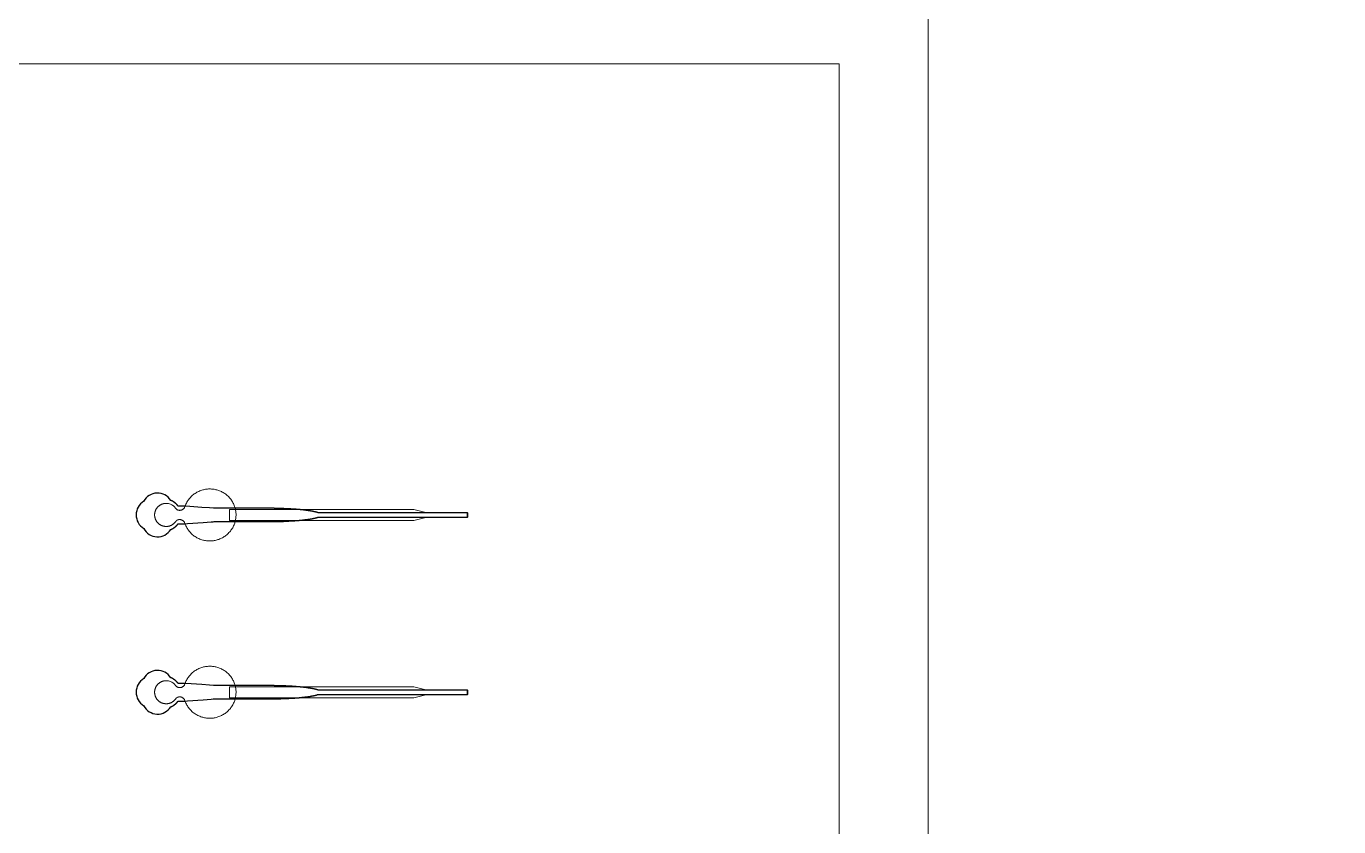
# Model space of a CAD drawing. Header units: inches. Extents: x -52997 to 52003, y -52254 to 52746.
# Drawn here: x 22411 to 37207, y 8293 to 17323 of the extents above; entities that cross this region are included whole.
import ezdxf

# ---------------------------------------------------------------- set-up
doc = ezdxf.new("R2010")
doc.units = ezdxf.units.IN
doc.header["$MEASUREMENT"] = 0
doc.layers.add('1', color=1, linetype='Continuous')
doc.layers.add('2', color=140, linetype='Continuous', lineweight=0)
doc.layers.add('3', color=90, linetype='Continuous', lineweight=0)

msp = doc.modelspace()

# ---------------------------------------------------------------- linework, layer by layer
at = {"layer": '1'}
for points in [[(-16283, -47486), (0, -47486), (16283, -47486, 5.999107)], [(-16250, -47286), (0, -47286), (16250, -47286, 5.986812)], [(-13686, -45486), (0, -45486), (13686, -45486, 6.794322)], [(24041, 11646), (24041, 11647), (24042, 11647), (24043, 11647), (24044, 11648), (24045, 11648), (24045, 11648), (24046, 11649), (24047, 11649), (24048, 11649), (24049, 11650), (24050, 11650), (24051, 11650), (24051, 11651), (24052, 11651), (24053, 11652), (24054, 11652), (24055, 11653), (24056, 11653), (24057, 11653), (24057, 11654), (24058, 11654), (24059, 11655), (24060, 11655), (24061, 11656), (24062, 11656), (24063, 11657), (24063, 11657), (24064, 11658), (24065, 11658), (24066, 11658), (24067, 11659), (24068, 11659), (24069, 11660), (24069, 11661), (24070, 11661), (24071, 11662), (24072, 11662), (24073, 11663), (24074, 11663), (24074, 11664), (24075, 11664), (24076, 11665), (24077, 11665), (24078, 11666), (24079, 11667), (24079, 11667), (24080, 11668), (24081, 11668), (24082, 11669), (24083, 11670), (24084, 11670), (24084, 11671), (24085, 11671), (24086, 11672), (24087, 11673), (24088, 11673), (24088, 11674), (24089, 11675), (24090, 11675), (24091, 11676), (24092, 11677), (24092, 11677), (24093, 11678), (24094, 11679), (24095, 11679), (24095, 11680), (24096, 11681), (24097, 11681), (24098, 11682), (24098, 11683), (24099, 11683), (24100, 11684), (24101, 11685), (24101, 11685), (24102, 11686), (24103, 11687), (24104, 11688), (24104, 11688), (24105, 11689), (24106, 11690), (24106, 11690), (24107, 11691), (24108, 11692), (24108, 11693), (24109, 11693), (24110, 11694), (24110, 11695), (24111, 11696), (24112, 11696), (24112, 11697), (24113, 11698), (24114, 11699), (24114, 11699), (24115, 11700), (24116, 11701), (24116, 11702), (24117, 11702), (24117, 11703), (24118, 11704), (24119, 11705), (24119, 11705), (24120, 11706), (24120, 11707), (24121, 11708), (24121, 11709), (24122, 11709), (24122, 11710), (24166, 11710), (24188, 11710), (24199, 11710), (24201, 11710), (24203, 11710), (24203, 11710), (24203, 11710), (24203, 11710), (24203, 11710), (24203, 11710), (24203, 11710), (24203, 11710), (24204, 11710), (24205, 11710), (24208, 11710), (24230, 11712), (24407, 11726), (24495, 11732), (24517, 11734), (24528, 11735), (24529, 11735), (24529, 11735), (24529, 11735), (24529, 11735), (24529, 11735), (24529, 11735), (24790, 11735), (24796, 11735), (24809, 11735), (24909, 11735), (25110, 11735), (25123, 11735), (25129, 11735), (25132, 11735), (25134, 11735), (25134, 11735), (25134, 11735), (25134, 11735), (25134, 11735), (25134, 11735), (25135, 11735), (25135, 11735), (25140, 11735), (25144, 11735), (25149, 11735), (25154, 11735), (25158, 11735), (25163, 11735), (25167, 11735), (25172, 11735), (25177, 11735), (25182, 11735), (25186, 11735), (25191, 11735), (25196, 11735), (25200, 11736), (25205, 11736), (25210, 11736), (25215, 11736), (25220, 11736), (25224, 11736), (25229, 11736), (25234, 11736), (25239, 11736), (25244, 11736), (25248, 11736), (25253, 11737), (25258, 11737), (25263, 11737), (25268, 11737), (25272, 11737), (25277, 11737), (25282, 11737), (25287, 11738), (25292, 11738), (25297, 11738), (25301, 11738), (25306, 11738), (25311, 11738), (25316, 11739), (25321, 11739), (25326, 11739), (25330, 11739), (25335, 11739), (25340, 11740), (25345, 11740), (25350, 11740), (25354, 11740), (25359, 11741), (25364, 11741), (25369, 11741), (25373, 11741), (25378, 11742), (25383, 11742), (25388, 11742), (25392, 11742), (25397, 11743), (25402, 11743), (25406, 11743), (25411, 11743), (25416, 11744), (25420, 11744), (25425, 11744), (25429, 11745), (25434, 11745), (25436, 11745), (25439, 11745), (25441, 11746), (25443, 11746), (25445, 11746), (25448, 11746), (25450, 11746), (25452, 11746), (25454, 11747), (25457, 11747), (25459, 11747), (25461, 11747), (25463, 11747), (25466, 11747), (25468, 11748), (25470, 11748), (25472, 11748), (25474, 11748), (25477, 11748), (25479, 11749), (25481, 11749), (25483, 11749), (25485, 11749), (25487, 11749), (25490, 11750), (25492, 11750), (25494, 11750), (25496, 11750), (25498, 11750), (25500, 11751), (25502, 11751), (25504, 11751), (25506, 11751), (25509, 11751), (25511, 11752), (25513, 11752), (25515, 11752), (25517, 11752), (25519, 11752), (25521, 11753), (25523, 11753), (25525, 11753), (25527, 11753), (25529, 11754), (25531, 11754), (25533, 11754), (25535, 11754), (25537, 11754), (25539, 11755), (25541, 11755), (25543, 11755), (25545, 11755), (25547, 11756), (25549, 11756), (25551, 11756), (25553, 11756), (25555, 11757), (25557, 11757), (25558, 11757), (25560, 11757), (25562, 11757), (25564, 11758), (25566, 11758), (25568, 11758), (25570, 11758), (25571, 11759), (25573, 11759), (25575, 11759), (25577, 11759), (25579, 11760), (25581, 11760), (25582, 11760), (25584, 11760), (25586, 11761), (25588, 11761), (25589, 11761), (25591, 11761), (25593, 11762), (25595, 11762), (25596, 11762), (25598, 11762), (25600, 11763), (25601, 11763), (25603, 11763), (25605, 11763), (25606, 11764), (25608, 11764), (25610, 11764), (25611, 11765), (25613, 11765), (25614, 11765), (25616, 11765), (25618, 11766), (25619, 11766), (25621, 11766), (25622, 11766), (25624, 11767), (25625, 11767), (25627, 11767), (25628, 11767), (25630, 11768), (25631, 11768), (25633, 11768), (25634, 11769), (25636, 11769), (25637, 11769), (25639, 11769), (25640, 11770), (25642, 11770), (25643, 11770), (25644, 11771), (25646, 11771), (25647, 11771), (25649, 11771), (25650, 11772), (25651, 11772), (25653, 11772), (25654, 11772), (25655, 11773), (25656, 11773), (25658, 11773), (25659, 11774), (25660, 11774), (25662, 11774), (25663, 11775), (25664, 11775), (25665, 11775), (25667, 11775), (25668, 11776), (25669, 11776), (25670, 11776), (25671, 11777), (25672, 11777), (25674, 11777), (25675, 11777), (25676, 11778), (25677, 11778), (25678, 11778), (25679, 11779), (25680, 11779), (25681, 11779), (25682, 11779), (25683, 11780), (25684, 11780), (25685, 11780), (25686, 11781), (25687, 11781), (25688, 11781), (25689, 11782), (25690, 11782), (25691, 11782), (25692, 11782), (25693, 11783), (25694, 11783), (25695, 11783), (25696, 11784), (25697, 11784), (25698, 11784), (25699, 11785), (25700, 11785), (27386, 11785), (27386, 11835), (25700, 11835), (25700, 11835), (25699, 11835), (25698, 11836), (25697, 11836), (25696, 11836), (25695, 11837), (25695, 11837), (25694, 11837), (25693, 11838), (25692, 11838), (25691, 11838), (25690, 11838), (25689, 11839), (25688, 11839), (25687, 11839), (25686, 11840), (25685, 11840), (25684, 11840), (25683, 11841), (25682, 11841), (25681, 11841), (25679, 11841), (25678, 11842), (25677, 11842), (25676, 11842), (25675, 11843), (25674, 11843), (25673, 11843), (25672, 11843), (25670, 11844), (25669, 11844), (25668, 11844), (25667, 11845), (25666, 11845), (25664, 11845), (25663, 11846), (25662, 11846), (25661, 11846), (25659, 11846), (25658, 11847), (25657, 11847), (25656, 11847), (25654, 11848), (25653, 11848), (25652, 11848), (25650, 11848), (25649, 11849), (25648, 11849), (25646, 11849), (25645, 11850), (25643, 11850), (25642, 11850), (25641, 11850), (25639, 11851), (25638, 11851), (25636, 11851), (25635, 11851), (25633, 11852), (25632, 11852), (25630, 11852), (25629, 11853), (25627, 11853), (25626, 11853), (25624, 11853), (25623, 11854), (25621, 11854), (25620, 11854), (25618, 11854), (25616, 11855), (25615, 11855), (25613, 11855), (25612, 11856), (25610, 11856), (25608, 11856), (25607, 11856), (25605, 11857), (25603, 11857), (25602, 11857), (25600, 11857), (25598, 11858), (25597, 11858), (25595, 11858), (25593, 11858), (25591, 11859), (25590, 11859), (25588, 11859), (25586, 11859), (25584, 11860), (25583, 11860), (25581, 11860), (25579, 11860), (25577, 11861), (25576, 11861), (25574, 11861), (25572, 11861), (25570, 11862), (25568, 11862), (25566, 11862), (25564, 11862), (25563, 11863), (25561, 11863), (25559, 11863), (25557, 11863), (25555, 11864), (25553, 11864), (25551, 11864), (25549, 11864), (25547, 11864), (25545, 11865), (25543, 11865), (25541, 11865), (25539, 11865), (25537, 11866), (25536, 11866), (25534, 11866), (25532, 11866), (25530, 11867), (25527, 11867), (25525, 11867), (25523, 11867), (25521, 11867), (25519, 11868), (25517, 11868), (25515, 11868), (25513, 11868), (25511, 11868), (25509, 11869), (25507, 11869), (25505, 11869), (25503, 11869), (25501, 11869), (25499, 11870), (25496, 11870), (25494, 11870), (25492, 11870), (25490, 11870), (25488, 11871), (25486, 11871), (25484, 11871), (25481, 11871), (25479, 11871), (25477, 11872), (25475, 11872), (25473, 11872), (25470, 11872), (25468, 11872), (25466, 11873), (25464, 11873), (25462, 11873), (25459, 11873), (25457, 11873), (25455, 11873), (25453, 11874), (25450, 11874), (25448, 11874), (25446, 11874), (25444, 11874), (25441, 11874), (25439, 11875), (25437, 11875), (25432, 11875), (25428, 11875), (25423, 11876), (25419, 11876), (25414, 11876), (25409, 11877), (25405, 11877), (25400, 11877), (25395, 11878), (25391, 11878), (25386, 11878), (25381, 11878), (25377, 11879), (25372, 11879), (25367, 11879), (25362, 11879), (25358, 11880), (25353, 11880), (25348, 11880), (25343, 11880), (25339, 11881), (25334, 11881), (25329, 11881), (25324, 11881), (25319, 11881), (25315, 11882), (25310, 11882), (25305, 11882), (25300, 11882), (25295, 11882), (25291, 11882), (25286, 11883), (25281, 11883), (25276, 11883), (25271, 11883), (25267, 11883), (25262, 11883), (25257, 11883), (25252, 11884), (25247, 11884), (25243, 11884), (25238, 11884), (25233, 11884), (25228, 11884), (25223, 11884), (25219, 11884), (25214, 11884), (25209, 11884), (25205, 11885), (25200, 11885), (25195, 11885), (25190, 11885), (25186, 11885), (25181, 11885), (25176, 11885), (25172, 11885), (25167, 11885), (25162, 11885), (25158, 11885), (25153, 11885), (25149, 11885), (25146, 11885), (25146, 11885), (25145, 11885), (25145, 11885), (25145, 11885), (25143, 11885), (25137, 11885), (25124, 11885), (25073, 11885), (24869, 11885), (24818, 11885), (24793, 11885), (24787, 11885), (24785, 11885), (24529, 11885), (24529, 11885), (24529, 11885), (24529, 11885), (24529, 11885), (24529, 11885), (24528, 11885), (24527, 11885), (24521, 11886), (24477, 11889), (24389, 11896), (24212, 11909), (24207, 11910), (24204, 11910), (24203, 11910), (24203, 11910), (24203, 11910), (24203, 11910), (24203, 11910), (24203, 11910), (24203, 11910), (24203, 11910), (24202, 11910), (24200, 11910), (24194, 11910), (24183, 11910), (24162, 11910), (24140, 11910), (24129, 11910), (24123, 11910), (24123, 11910), (24123, 11910), (24123, 11910), (24122, 11910), (24122, 11910), (24122, 11910), (24122, 11910), (24122, 11911), (24121, 11912), (24120, 11913), (24120, 11914), (24119, 11915), (24118, 11916), (24117, 11917), (24116, 11918), (24115, 11920), (24114, 11921), (24113, 11922), (24113, 11923), (24112, 11924), (24111, 11925), (24110, 11926), (24109, 11927), (24108, 11928), (24107, 11929), (24106, 11930), (24105, 11932), (24104, 11933), (24103, 11934), (24102, 11935), (24100, 11936), (24099, 11937), (24098, 11938), (24097, 11939), (24096, 11940), (24095, 11941), (24094, 11942), (24093, 11943), (24091, 11944), (24090, 11945), (24089, 11946), (24088, 11947), (24087, 11948), (24085, 11949), (24084, 11950), (24083, 11951), (24082, 11951), (24080, 11952), (24079, 11953), (24078, 11954), (24077, 11955), (24075, 11956), (24074, 11957), (24073, 11958), (24071, 11958), (24070, 11959), (24069, 11960), (24067, 11961), (24066, 11962), (24065, 11962), (24063, 11963), (24062, 11964), (24061, 11965), (24059, 11965), (24058, 11966), (24056, 11967), (24055, 11968), (24054, 11968), (24052, 11969), (24051, 11970), (24049, 11970), (24048, 11971), (24046, 11971), (24045, 11972), (24044, 11973), (24042, 11973), (24041, 11974, 0.576044), (23736, 11964, 0.560065), (23736, 11658, 0.578435)], [(24041, 9646), (24041, 9647), (24042, 9647), (24043, 9647), (24044, 9648), (24045, 9648), (24045, 9648), (24046, 9649), (24047, 9649), (24048, 9649), (24049, 9650), (24050, 9650), (24051, 9650), (24051, 9651), (24052, 9651), (24053, 9652), (24054, 9652), (24055, 9653), (24056, 9653), (24057, 9653), (24057, 9654), (24058, 9654), (24059, 9655), (24060, 9655), (24061, 9656), (24062, 9656), (24063, 9657), (24063, 9657), (24064, 9658), (24065, 9658), (24066, 9658), (24067, 9659), (24068, 9659), (24069, 9660), (24069, 9661), (24070, 9661), (24071, 9662), (24072, 9662), (24073, 9663), (24074, 9663), (24074, 9664), (24075, 9664), (24076, 9665), (24077, 9665), (24078, 9666), (24079, 9667), (24079, 9667), (24080, 9668), (24081, 9668), (24082, 9669), (24083, 9670), (24084, 9670), (24084, 9671), (24085, 9671), (24086, 9672), (24087, 9673), (24088, 9673), (24088, 9674), (24089, 9675), (24090, 9675), (24091, 9676), (24092, 9677), (24092, 9677), (24093, 9678), (24094, 9679), (24095, 9679), (24095, 9680), (24096, 9681), (24097, 9681), (24098, 9682), (24098, 9683), (24099, 9683), (24100, 9684), (24101, 9685), (24101, 9685), (24102, 9686), (24103, 9687), (24104, 9688), (24104, 9688), (24105, 9689), (24106, 9690), (24106, 9690), (24107, 9691), (24108, 9692), (24108, 9693), (24109, 9693), (24110, 9694), (24110, 9695), (24111, 9696), (24112, 9696), (24112, 9697), (24113, 9698), (24114, 9699), (24114, 9699), (24115, 9700), (24116, 9701), (24116, 9702), (24117, 9702), (24117, 9703), (24118, 9704), (24119, 9705), (24119, 9705), (24120, 9706), (24120, 9707), (24121, 9708), (24121, 9709), (24122, 9709), (24122, 9710), (24166, 9710), (24188, 9710), (24199, 9710), (24201, 9710), (24203, 9710), (24203, 9710), (24203, 9710), (24203, 9710), (24203, 9710), (24203, 9710), (24203, 9710), (24203, 9710), (24204, 9710), (24205, 9710), (24208, 9710), (24230, 9712), (24407, 9726), (24495, 9732), (24517, 9734), (24528, 9735), (24529, 9735), (24529, 9735), (24529, 9735), (24529, 9735), (24529, 9735), (24529, 9735), (24790, 9735), (24796, 9735), (24809, 9735), (24909, 9735), (25110, 9735), (25123, 9735), (25129, 9735), (25132, 9735), (25134, 9735), (25134, 9735), (25134, 9735), (25134, 9735), (25134, 9735), (25134, 9735), (25135, 9735), (25135, 9735), (25140, 9735), (25144, 9735), (25149, 9735), (25154, 9735), (25158, 9735), (25163, 9735), (25167, 9735), (25172, 9735), (25177, 9735), (25182, 9735), (25186, 9735), (25191, 9735), (25196, 9735), (25200, 9736), (25205, 9736), (25210, 9736), (25215, 9736), (25220, 9736), (25224, 9736), (25229, 9736), (25234, 9736), (25239, 9736), (25244, 9736), (25248, 9736), (25253, 9737), (25258, 9737), (25263, 9737), (25268, 9737), (25272, 9737), (25277, 9737), (25282, 9737), (25287, 9738), (25292, 9738), (25297, 9738), (25301, 9738), (25306, 9738), (25311, 9738), (25316, 9739), (25321, 9739), (25326, 9739), (25330, 9739), (25335, 9739), (25340, 9740), (25345, 9740), (25350, 9740), (25354, 9740), (25359, 9741), (25364, 9741), (25369, 9741), (25373, 9741), (25378, 9742), (25383, 9742), (25388, 9742), (25392, 9742), (25397, 9743), (25402, 9743), (25406, 9743), (25411, 9743), (25416, 9744), (25420, 9744), (25425, 9744), (25429, 9745), (25434, 9745), (25436, 9745), (25439, 9745), (25441, 9746), (25443, 9746), (25445, 9746), (25448, 9746), (25450, 9746), (25452, 9746), (25454, 9747), (25457, 9747), (25459, 9747), (25461, 9747), (25463, 9747), (25466, 9747), (25468, 9748), (25470, 9748), (25472, 9748), (25474, 9748), (25477, 9748), (25479, 9749), (25481, 9749), (25483, 9749), (25485, 9749), (25487, 9749), (25490, 9750), (25492, 9750), (25494, 9750), (25496, 9750), (25498, 9750), (25500, 9751), (25502, 9751), (25504, 9751), (25506, 9751), (25509, 9751), (25511, 9752), (25513, 9752), (25515, 9752), (25517, 9752), (25519, 9752), (25521, 9753), (25523, 9753), (25525, 9753), (25527, 9753), (25529, 9754), (25531, 9754), (25533, 9754), (25535, 9754), (25537, 9754), (25539, 9755), (25541, 9755), (25543, 9755), (25545, 9755), (25547, 9756), (25549, 9756), (25551, 9756), (25553, 9756), (25555, 9757), (25557, 9757), (25558, 9757), (25560, 9757), (25562, 9757), (25564, 9758), (25566, 9758), (25568, 9758), (25570, 9758), (25571, 9759), (25573, 9759), (25575, 9759), (25577, 9759), (25579, 9760), (25581, 9760), (25582, 9760), (25584, 9760), (25586, 9761), (25588, 9761), (25589, 9761), (25591, 9761), (25593, 9762), (25595, 9762), (25596, 9762), (25598, 9762), (25600, 9763), (25601, 9763), (25603, 9763), (25605, 9763), (25606, 9764), (25608, 9764), (25610, 9764), (25611, 9765), (25613, 9765), (25614, 9765), (25616, 9765), (25618, 9766), (25619, 9766), (25621, 9766), (25622, 9766), (25624, 9767), (25625, 9767), (25627, 9767), (25628, 9767), (25630, 9768), (25631, 9768), (25633, 9768), (25634, 9769), (25636, 9769), (25637, 9769), (25639, 9769), (25640, 9770), (25642, 9770), (25643, 9770), (25644, 9771), (25646, 9771), (25647, 9771), (25649, 9771), (25650, 9772), (25651, 9772), (25653, 9772), (25654, 9772), (25655, 9773), (25656, 9773), (25658, 9773), (25659, 9774), (25660, 9774), (25662, 9774), (25663, 9775), (25664, 9775), (25665, 9775), (25667, 9775), (25668, 9776), (25669, 9776), (25670, 9776), (25671, 9777), (25672, 9777), (25674, 9777), (25675, 9777), (25676, 9778), (25677, 9778), (25678, 9778), (25679, 9779), (25680, 9779), (25681, 9779), (25682, 9779), (25683, 9780), (25684, 9780), (25685, 9780), (25686, 9781), (25687, 9781), (25688, 9781), (25689, 9782), (25690, 9782), (25691, 9782), (25692, 9782), (25693, 9783), (25694, 9783), (25695, 9783), (25696, 9784), (25697, 9784), (25698, 9784), (25699, 9785), (25700, 9785), (27386, 9785), (27386, 9835), (25700, 9835), (25700, 9835), (25699, 9835), (25698, 9836), (25697, 9836), (25696, 9836), (25695, 9837), (25695, 9837), (25694, 9837), (25693, 9838), (25692, 9838), (25691, 9838), (25690, 9838), (25689, 9839), (25688, 9839), (25687, 9839), (25686, 9840), (25685, 9840), (25684, 9840), (25683, 9841), (25682, 9841), (25681, 9841), (25679, 9841), (25678, 9842), (25677, 9842), (25676, 9842), (25675, 9843), (25674, 9843), (25673, 9843), (25672, 9843), (25670, 9844), (25669, 9844), (25668, 9844), (25667, 9845), (25666, 9845), (25664, 9845), (25663, 9846), (25662, 9846), (25661, 9846), (25659, 9846), (25658, 9847), (25657, 9847), (25656, 9847), (25654, 9848), (25653, 9848), (25652, 9848), (25650, 9848), (25649, 9849), (25648, 9849), (25646, 9849), (25645, 9850), (25643, 9850), (25642, 9850), (25641, 9850), (25639, 9851), (25638, 9851), (25636, 9851), (25635, 9851), (25633, 9852), (25632, 9852), (25630, 9852), (25629, 9853), (25627, 9853), (25626, 9853), (25624, 9853), (25623, 9854), (25621, 9854), (25620, 9854), (25618, 9854), (25616, 9855), (25615, 9855), (25613, 9855), (25612, 9856), (25610, 9856), (25608, 9856), (25607, 9856), (25605, 9857), (25603, 9857), (25602, 9857), (25600, 9857), (25598, 9858), (25597, 9858), (25595, 9858), (25593, 9858), (25591, 9859), (25590, 9859), (25588, 9859), (25586, 9859), (25584, 9860), (25583, 9860), (25581, 9860), (25579, 9860), (25577, 9861), (25576, 9861), (25574, 9861), (25572, 9861), (25570, 9862), (25568, 9862), (25566, 9862), (25564, 9862), (25563, 9863), (25561, 9863), (25559, 9863), (25557, 9863), (25555, 9864), (25553, 9864), (25551, 9864), (25549, 9864), (25547, 9864), (25545, 9865), (25543, 9865), (25541, 9865), (25539, 9865), (25537, 9866), (25536, 9866), (25534, 9866), (25532, 9866), (25530, 9867), (25527, 9867), (25525, 9867), (25523, 9867), (25521, 9867), (25519, 9868), (25517, 9868), (25515, 9868), (25513, 9868), (25511, 9868), (25509, 9869), (25507, 9869), (25505, 9869), (25503, 9869), (25501, 9869), (25499, 9870), (25496, 9870), (25494, 9870), (25492, 9870), (25490, 9870), (25488, 9871), (25486, 9871), (25484, 9871), (25481, 9871), (25479, 9871), (25477, 9872), (25475, 9872), (25473, 9872), (25470, 9872), (25468, 9872), (25466, 9873), (25464, 9873), (25462, 9873), (25459, 9873), (25457, 9873), (25455, 9873), (25453, 9874), (25450, 9874), (25448, 9874), (25446, 9874), (25444, 9874), (25441, 9874), (25439, 9875), (25437, 9875), (25432, 9875), (25428, 9875), (25423, 9876), (25419, 9876), (25414, 9876), (25409, 9877), (25405, 9877), (25400, 9877), (25395, 9878), (25391, 9878), (25386, 9878), (25381, 9878), (25377, 9879), (25372, 9879), (25367, 9879), (25362, 9879), (25358, 9880), (25353, 9880), (25348, 9880), (25343, 9880), (25339, 9881), (25334, 9881), (25329, 9881), (25324, 9881), (25319, 9881), (25315, 9882), (25310, 9882), (25305, 9882), (25300, 9882), (25295, 9882), (25291, 9882), (25286, 9883), (25281, 9883), (25276, 9883), (25271, 9883), (25267, 9883), (25262, 9883), (25257, 9883), (25252, 9884), (25247, 9884), (25243, 9884), (25238, 9884), (25233, 9884), (25228, 9884), (25223, 9884), (25219, 9884), (25214, 9884), (25209, 9884), (25205, 9885), (25200, 9885), (25195, 9885), (25190, 9885), (25186, 9885), (25181, 9885), (25176, 9885), (25172, 9885), (25167, 9885), (25162, 9885), (25158, 9885), (25153, 9885), (25149, 9885), (25146, 9885), (25146, 9885), (25145, 9885), (25145, 9885), (25145, 9885), (25143, 9885), (25137, 9885), (25124, 9885), (25073, 9885), (24869, 9885), (24818, 9885), (24793, 9885), (24787, 9885), (24785, 9885), (24529, 9885), (24529, 9885), (24529, 9885), (24529, 9885), (24529, 9885), (24529, 9885), (24528, 9885), (24527, 9885), (24521, 9886), (24477, 9889), (24389, 9896), (24212, 9909), (24207, 9910), (24204, 9910), (24203, 9910), (24203, 9910), (24203, 9910), (24203, 9910), (24203, 9910), (24203, 9910), (24203, 9910), (24203, 9910), (24202, 9910), (24200, 9910), (24194, 9910), (24183, 9910), (24162, 9910), (24140, 9910), (24129, 9910), (24123, 9910), (24123, 9910), (24123, 9910), (24123, 9910), (24122, 9910), (24122, 9910), (24122, 9910), (24122, 9910), (24122, 9911), (24121, 9912), (24120, 9913), (24120, 9914), (24119, 9915), (24118, 9916), (24117, 9917), (24116, 9918), (24115, 9920), (24114, 9921), (24113, 9922), (24113, 9923), (24112, 9924), (24111, 9925), (24110, 9926), (24109, 9927), (24108, 9928), (24107, 9929), (24106, 9930), (24105, 9932), (24104, 9933), (24103, 9934), (24102, 9935), (24100, 9936), (24099, 9937), (24098, 9938), (24097, 9939), (24096, 9940), (24095, 9941), (24094, 9942), (24093, 9943), (24091, 9944), (24090, 9945), (24089, 9946), (24088, 9947), (24087, 9948), (24085, 9949), (24084, 9950), (24083, 9951), (24082, 9951), (24080, 9952), (24079, 9953), (24078, 9954), (24077, 9955), (24075, 9956), (24074, 9957), (24073, 9958), (24071, 9958), (24070, 9959), (24069, 9960), (24067, 9961), (24066, 9962), (24065, 9962), (24063, 9963), (24062, 9964), (24061, 9965), (24059, 9965), (24058, 9966), (24056, 9967), (24055, 9968), (24054, 9968), (24052, 9969), (24051, 9970), (24049, 9970), (24048, 9971), (24046, 9971), (24045, 9972), (24044, 9973), (24042, 9973), (24041, 9974, 0.576044), (23736, 9964, 0.560065), (23736, 9658, 0.578435)]]:
    msp.add_lwpolyline(points, format="xyb", close=True, dxfattribs=at)
msp.add_circle((-497, 246), 52500, dxfattribs=at)
at = {"layer": '2'}
for points in [[(-16283, -47486), (0, -47486), (16283, -47486, 5.999107)], [(-16250, -47286), (0, -47286), (16250, -47286, 5.986812)], [(-13686, -45486), (0, -45486), (13686, -45486, 6.794322)]]:
    msp.add_lwpolyline(points, format="xyb", close=True, dxfattribs=at)
for points in [[(32577, 17900), (32577, -20347), (-32423, -20347), (-32423, 17900)], [(31577, 16900), (31577, -19347), (-31423, -19347), (-31423, 16900)]]:
    msp.add_lwpolyline(points, close=True, dxfattribs=at)
msp.add_circle((-497, 246), 52500, dxfattribs=at)
for points in [[(24098, 11740), (24120, 11763), (24152, 11757), (24183, 11752), (24197, 11723), (24272, 11482), (24524, 11520), (24776, 11558), (24776, 11810), (24777, 12062), (24525, 12100), (24273, 12138), (24197, 11897), (24184, 11869), (24153, 11863), (24122, 11857), (24099, 11879), (24048, 11962), (23954, 11936), (23859, 11910), (23858, 11812), (23857, 11714), (23951, 11686), (24044, 11657), (24098, 11740)], [(24098, 9740), (24120, 9763), (24152, 9757), (24183, 9752), (24197, 9723), (24272, 9482), (24524, 9520), (24776, 9558), (24776, 9810), (24777, 10062), (24525, 10100), (24273, 10138), (24197, 9897), (24184, 9869), (24153, 9863), (24122, 9857), (24099, 9879), (24048, 9962), (23954, 9936), (23859, 9910), (23858, 9812), (23857, 9714), (23951, 9686), (24044, 9657), (24098, 9740)]]:
    msp.add_rational_spline(points, [1, 0.884783429184, 1, 0.884783429184, 1, 0.758252289935, 1, 0.758252289935, 1, 0.758252289935, 1, 0.758252289935, 1, 0.888941908896, 1, 0.888941908896, 1, 0.79946124759, 1, 0.79946124759, 1, 0.79946124759, 1, 0.79946124759, 1], degree=2, knots=[0, 0, 0, 0.969535, 0.969535, 1.939069, 1.939069, 3.359405, 3.359405, 4.779741, 4.779741, 6.200078, 6.200078, 7.620414, 7.620414, 8.571947, 8.571947, 9.52348, 9.52348, 10.812277, 10.812277, 12.101074, 12.101074, 13.389871, 13.389871, 14.678668, 14.678668, 14.678668], dxfattribs=at)
at = {"layer": '3'}
for points in [[(-16283, -47486), (0, -47486), (16283, -47486, 5.999107)], [(-16283, -47486), (0, -47486), (16283, -47486, 5.999107)], [(-16250, -47286), (0, -47286), (16250, -47286, 5.986812)], [(-16250, -47286), (0, -47286), (16250, -47286, 5.986812)], [(-13686, -45486), (0, -45486), (13686, -45486, 6.794322)], [(-13686, -45486), (0, -45486), (13686, -45486, 6.794322)]]:
    msp.add_lwpolyline(points, format="xyb", close=True, dxfattribs=at)
for points in [[(24701, 11873), (26781, 11873), (26931, 11835), (27388, 11835), (27388, 11785), (26931, 11785), (26781, 11748), (24701, 11748)], [(24701, 9873), (26781, 9873), (26931, 9835), (27388, 9835), (27388, 9785), (26931, 9785), (26781, 9748), (24701, 9748)]]:
    msp.add_lwpolyline(points, close=True, dxfattribs=at)
msp.add_circle((-497, 246), 52500, dxfattribs=at)
msp.add_circle((-497, 246), 52500, dxfattribs=at)

doc.saveas('drawing.dxf')
